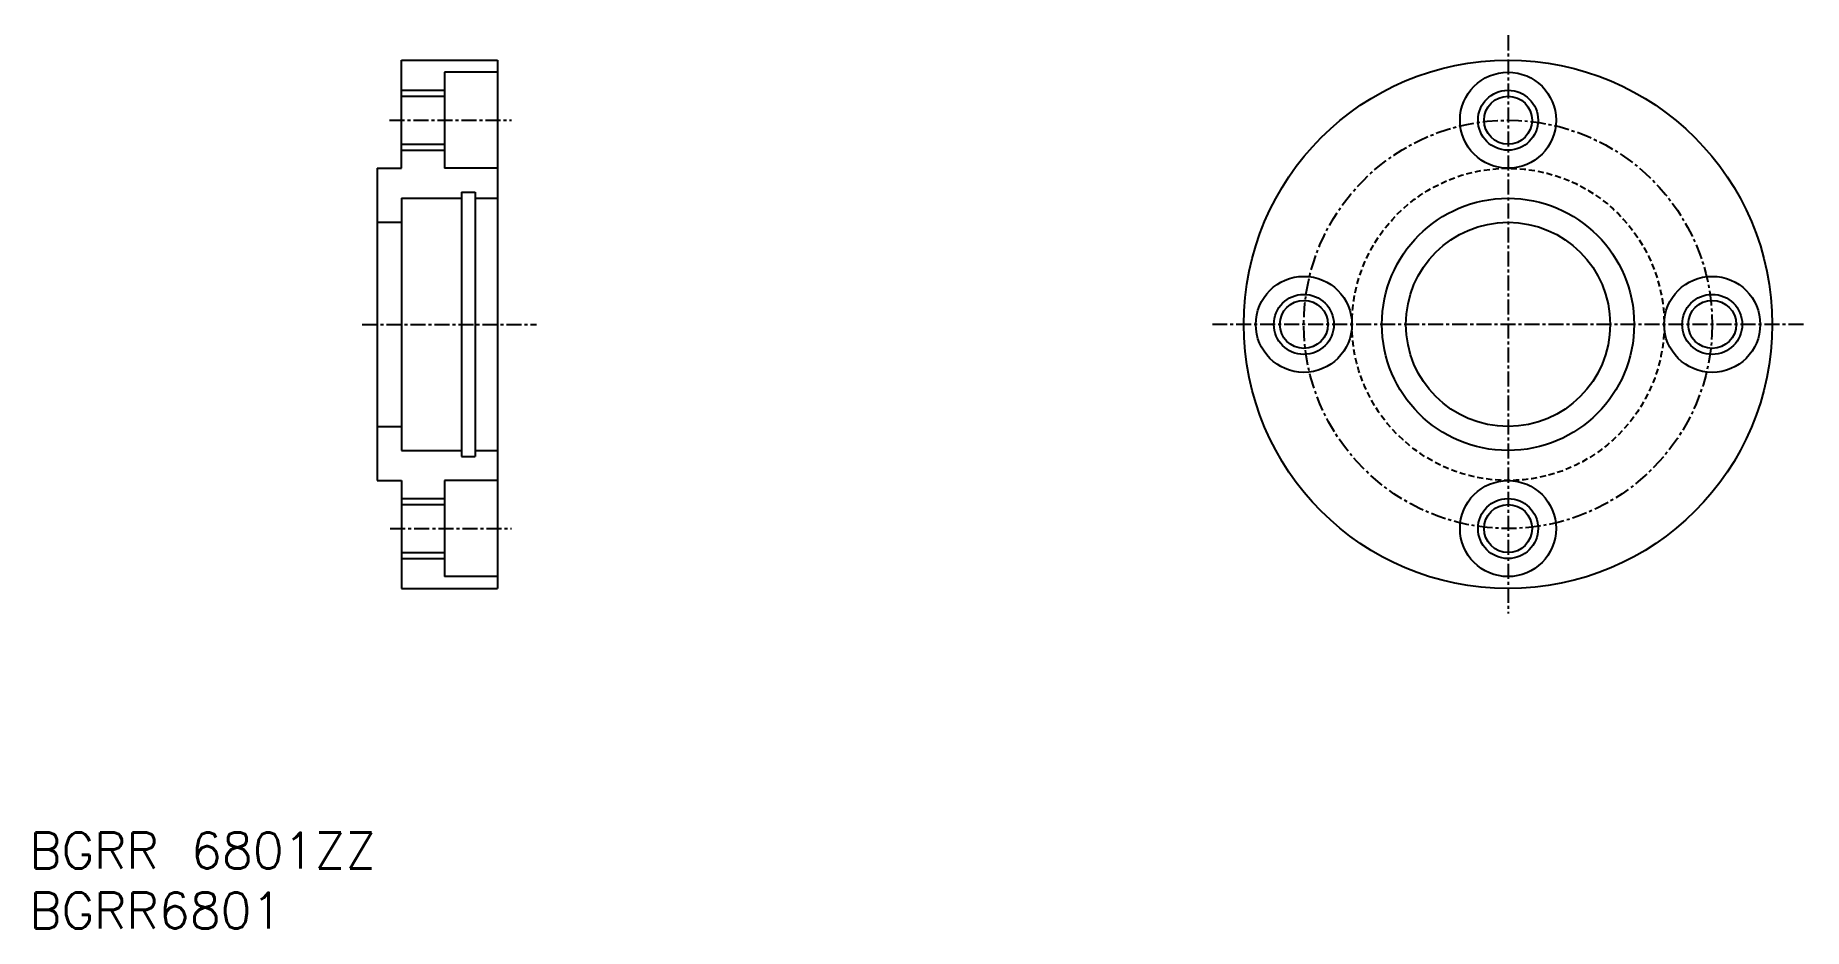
# Model space of a CAD drawing. Extents: x 45 to 193, y 37 to 112.
import ezdxf
from ezdxf.enums import TextEntityAlignment as Align

# ---------------------------------------------------------------- set-up
doc = ezdxf.new("R2010")
doc.units = 0
doc.linetypes.add('CENTER', pattern=[2, 1.25, -0.25, 0.25, -0.25])
doc.linetypes.add('DASHED', pattern=[0.75, 0.5, -0.25])
doc.layers.get('0').update_dxf_attribs({"linetype": 'CONTINUOUS'})
doc.layers.add('CENTER', color=1, linetype='CENTER')
doc.styles.get("Standard").update_dxf_attribs({"font": 'txt.shx', "bigfont": 'extfont.shx'})

msp = doc.modelspace()

# ---------------------------------------------------------------- linework, layer by layer
at = {"color": 7, "linetype": 'CONTINUOUS'}
for p, q in [((75.77, 109.61), (83.77, 109.61)), ((75.77, 100.61), (75.77, 109.61)), ((83.77, 109.61), (83.77, 65.61)), ((79.37, 108.61), (79.37, 100.61)), ((83.77, 108.61), (79.37, 108.61)), ((75.77, 106.61), (79.37, 106.61)), ((75.77, 102.61), (79.37, 102.61)), ((73.77, 100.61), (75.77, 100.61)), ((73.77, 100.61), (73.77, 74.61)), ((83.77, 100.61), (79.37, 100.61)), ((75.77, 98.11), (80.77, 98.11)), ((75.77, 98.11), (75.77, 77.11)), ((80.77, 98.61), (81.92, 98.61)), ((80.77, 98.61), (80.77, 76.61)), ((81.92, 98.61), (81.92, 76.61)), ((81.92, 98.11), (83.77, 98.11)), ((73.77, 96.11), (75.77, 96.11)), ((73.77, 79.11), (75.77, 79.11)), ((75.77, 77.11), (80.77, 77.11)), ((80.77, 76.61), (81.92, 76.61)), ((81.92, 77.11), (83.77, 77.11)), ((73.77, 74.61), (75.77, 74.61)), ((75.77, 74.61), (75.77, 65.61)), ((79.37, 74.61), (79.37, 66.61)), ((83.77, 74.61), (79.37, 74.61)), ((75.77, 72.61), (79.37, 72.61)), ((75.77, 68.61), (79.37, 68.61)), ((83.77, 66.61), (79.37, 66.61)), ((75.77, 65.61), (83.77, 65.61))]:
    msp.add_line(p, q, dxfattribs=at)
at = {"color": 3, "linetype": 'CONTINUOUS'}
for p, q in [((75.77, 107.11), (79.37, 107.11)), ((75.77, 102.11), (79.37, 102.11)), ((75.77, 73.11), (79.37, 73.11)), ((75.77, 68.11), (79.37, 68.11))]:
    msp.add_line(p, q, dxfattribs=at)
at = {"color": 7, "linetype": 'CONTINUOUS'}
for centre, radius in [((167.92, 87.61), 22), ((167.92, 104.61), 4), ((167.92, 104.61), 2), ((167.92, 87.61), 10.5), ((167.92, 87.61), 8.5), ((150.92, 87.61), 4), ((184.92, 87.61), 4), ((150.92, 87.61), 2), ((184.92, 87.61), 2), ((167.92, 70.61), 4), ((167.92, 70.61), 2)]:
    msp.add_circle(centre, radius, dxfattribs=at)
at = {"color": 3, "linetype": 'CONTINUOUS'}
for centre in [(167.92, 104.61), (150.92, 87.61), (184.92, 87.61), (167.92, 70.61)]:
    msp.add_circle(centre, 2.5, dxfattribs=at)
at = {"color": 3, "linetype": 'DASHED'}
msp.add_circle((167.92, 87.61), 13, dxfattribs=at)
at = {"layer": 'CENTER', "color": 1, "linetype": 'CENTER'}
for p, q in [((167.92, 111.68), (167.92, 63.54)), ((74.78, 104.61), (84.95, 104.61)), ((72.52, 87.61), (87.01, 87.61)), ((192.53, 87.61), (143.3, 87.61)), ((74.85, 70.61), (84.95, 70.61))]:
    msp.add_line(p, q, dxfattribs=at)
msp.add_circle((167.92, 87.61), 17, dxfattribs=at)

# ---------------------------------------------------------------- texts
at = {"color": 7, "linetype": 'CONTINUOUS'}
for s, p in [('BGRR 6801ZZ', (44.78, 43.8)), ('BGRR6801', (44.78, 38.8))]:
    msp.add_text(s, height=3, dxfattribs=at).set_placement(p, align=Align.MIDDLE_LEFT)

doc.saveas('drawing.dxf')
